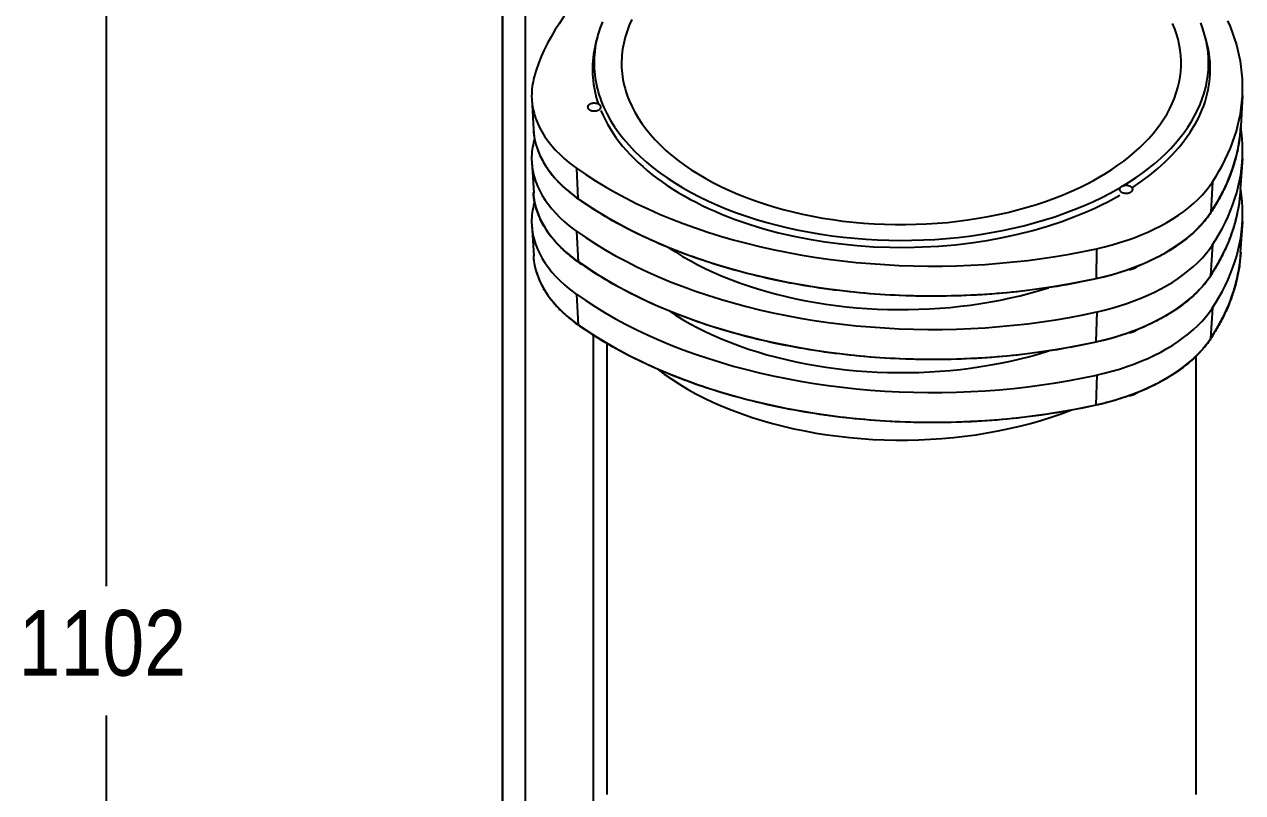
# Model space of a CAD drawing. Extents: x 0 to 170, y 4 to 247.
# Drawn here: x 96 to 169.7, y 92.5 to 139 of the extents above; entities that cross this region are included whole.
import ezdxf

# ---------------------------------------------------------------- set-up
doc = ezdxf.new("R2010")
doc.units = 0
doc.layers.add('LIVELLO_1', color=160, linetype='Continuous')
doc.styles.add('STD', font='txt')

# ---------------------------------------------------------------- blocks, each defined once
blk = doc.blocks.new('AI9-BLK1')
at = {"layer": 'LIVELLO_1', "color": 7}
for p, q in [((16.069, 46.113), (16.069, -20.427)), ((40.011, 38.393), (40.011, -86.515)), ((40.049, 38.139), (40.049, -86.769)), ((41.405, 35.22), (41.405, -89.687)), ((41.81, 9.051), (41.909, 7.194)), ((84.807, 9.249), (84.708, 7.396)), ((41.809, 5.244), (41.936, 3.361)), ((84.807, 5.442), (84.68, 3.56)), ((44.524, 4.852), (44.601, 3.03)), ((77.316, 3.629), (77.423, 3.69)), ((82.998, 4.032), (82.906, 2.196)), ((84.807, 1.629), (84.68, -0.254)), ((41.809, 1.43), (41.936, -0.453)), ((44.521, 1.046), (44.627, -0.804)), ((83, 0.225), (82.879, -1.639)), ((75.988, -0.014), (75.952, -1.819)), ((44.521, -2.768), (44.627, -4.618)), ((83, -3.588), (82.879, -5.452)), ((75.993, -3.819), (75.93, -5.651)), ((45.535, -5.244), (45.535, -90.326)), ((46.349, -5.726), (46.349, -33.021)), ((81.991, -6.514), (81.991, -33.021)), ((75.993, -7.634), (75.93, -9.465)), ((16.069, -28.249), (16.069, -90.804))]:
    blk.add_line(p, q, dxfattribs=at)
for points in [[(47.784, 17.915), (47.338, 17.588), (46.905, 17.252), (46.488, 16.911), (46.085, 16.564), (45.7, 16.212), (45.33, 15.853), (44.977, 15.489), (44.64, 15.12), (44.32, 14.745), (44.017, 14.368), (43.732, 13.982), (43.462, 13.596), (43.212, 13.205), (42.978, 12.81), (42.761, 12.411), (42.566, 12.01), (42.385, 11.605), (42.224, 11.198), (42.082, 10.789), (41.958, 10.378)], [(46.087, 13.702), (46.009, 13.505), (45.939, 13.308), (45.872, 13.109), (45.815, 12.912), (45.763, 12.712), (45.716, 12.512), (45.677, 12.312), (45.647, 12.113), (45.619, 11.912), (45.6, 11.71), (45.588, 11.509), (45.582, 11.307), (45.582, 11.106), (45.589, 10.906), (45.602, 10.703), (45.622, 10.503), (45.649, 10.303), (45.682, 10.101), (45.72, 9.901), (45.766, 9.703), (45.819, 9.501), (45.878, 9.304), (45.943, 9.107), (46.016, 8.91), (46.093, 8.712), (46.178, 8.518), (46.268, 8.324), (46.365, 8.131), (46.579, 7.746), (46.816, 7.367), (47.079, 6.994), (47.365, 6.628), (47.677, 6.266), (48.009, 5.913), (48.367, 5.566), (48.744, 5.229), (49.144, 4.899), (49.566, 4.578), (50.007, 4.266), (50.469, 3.964), (50.95, 3.672), (51.45, 3.391), (51.968, 3.121), (52.503, 2.863), (53.053, 2.616), (53.621, 2.382), (54.202, 2.159), (54.798, 1.951), (55.408, 1.752), (56.029, 1.57), (56.664, 1.4), (57.306, 1.244), (57.958, 1.104), (58.62, 0.977), (59.291, 0.862), (59.967, 0.765), (60.65, 0.681), (61.337, 0.613), (62.029, 0.559), (62.723, 0.519), (63.42, 0.497), (64.118, 0.487), (64.815, 0.494), (65.512, 0.515), (66.207, 0.552), (66.9, 0.603), (67.587, 0.668), (68.27, 0.75), (68.948, 0.847), (69.618, 0.956), (70.282, 1.083), (70.937, 1.223), (71.583, 1.376), (72.215, 1.543), (72.839, 1.725), (73.45, 1.919), (74.049, 2.127), (74.633, 2.347), (75.201, 2.579), (75.756, 2.825), (76.293, 3.081), (76.813, 3.35), (77.316, 3.629)], [(47.875, 13.858), (47.714, 13.502), (47.643, 13.325), (47.577, 13.146), (47.516, 12.964), (47.463, 12.784), (47.415, 12.603), (47.373, 12.421), (47.336, 12.239), (47.306, 12.055), (47.283, 11.873), (47.264, 11.69), (47.251, 11.505), (47.245, 11.322), (47.245, 11.138), (47.249, 10.955), (47.261, 10.771), (47.279, 10.588), (47.301, 10.405), (47.33, 10.222), (47.367, 10.04), (47.408, 9.859), (47.455, 9.677), (47.508, 9.495), (47.567, 9.315), (47.631, 9.135), (47.703, 8.957), (47.861, 8.602), (48.043, 8.25), (48.248, 7.902), (48.474, 7.559), (48.724, 7.223), (48.994, 6.889), (49.286, 6.564), (49.598, 6.245), (49.932, 5.93), (50.287, 5.627), (50.66, 5.329), (51.053, 5.041), (51.464, 4.761), (51.894, 4.492), (52.34, 4.228), (52.803, 3.977), (53.281, 3.736), (53.777, 3.506), (54.286, 3.286), (54.808, 3.076), (55.345, 2.878), (55.895, 2.694), (56.456, 2.519), (57.025, 2.359), (57.608, 2.21), (58.199, 2.075), (58.797, 1.952), (59.404, 1.841), (60.017, 1.745), (60.637, 1.661), (61.262, 1.593), (61.89, 1.535), (62.521, 1.493), (63.156, 1.464), (63.791, 1.448), (64.427, 1.447), (65.062, 1.46), (65.697, 1.487), (66.329, 1.527), (66.958, 1.58), (67.584, 1.647), (68.204, 1.728), (68.819, 1.823), (69.426, 1.929), (70.027, 2.049), (70.621, 2.182), (71.203, 2.33), (71.777, 2.49), (72.339, 2.659), (72.891, 2.842), (73.43, 3.038), (73.956, 3.243), (74.467, 3.462), (74.964, 3.69), (75.446, 3.929), (75.798, 4.114), (76.139, 4.307), (76.532, 4.54), (76.911, 4.783), (77.276, 5.032), (77.624, 5.288), (77.96, 5.549), (78.278, 5.818), (78.582, 6.092), (78.869, 6.371), (79.142, 6.657), (79.397, 6.946), (79.634, 7.241), (79.856, 7.541), (80.06, 7.844), (80.244, 8.152), (80.412, 8.463), (80.561, 8.776), (80.694, 9.094), (80.807, 9.412), (80.902, 9.732), (80.979, 10.056), (81.036, 10.379), (81.074, 10.703), (81.095, 11.029), (81.097, 11.354), (81.079, 11.679), (81.043, 12.004), (80.987, 12.329), (80.914, 12.651), (80.822, 12.973), (80.71, 13.291), (80.582, 13.609)], [(82.998, 4.032), (83.21, 4.363), (83.409, 4.697), (83.595, 5.035), (83.77, 5.374), (83.93, 5.716), (84.076, 6.061), (84.211, 6.404), (84.332, 6.752), (84.439, 7.101), (84.535, 7.448), (84.615, 7.8), (84.682, 8.15), (84.737, 8.504), (84.778, 8.857), (84.805, 9.211), (84.819, 9.564), (84.819, 9.917), (84.805, 10.27), (84.78, 10.625), (84.738, 10.978), (84.685, 11.33), (84.616, 11.68), (84.537, 12.031), (84.442, 12.381), (84.335, 12.73), (84.214, 13.077), (84.081, 13.421), (83.934, 13.766)], [(77.557, 3.771), (77.977, 4.031), (78.382, 4.297), (78.772, 4.574), (79.145, 4.858), (79.502, 5.147), (79.842, 5.444), (80.165, 5.747), (80.47, 6.055), (80.758, 6.371), (81.027, 6.691), (81.278, 7.016), (81.509, 7.345), (81.721, 7.678), (81.916, 8.017), (82.09, 8.358), (82.244, 8.702), (82.379, 9.049), (82.492, 9.399), (82.587, 9.75), (82.661, 10.103), (82.715, 10.458), (82.748, 10.812), (82.762, 11.168), (82.753, 11.524), (82.725, 11.88), (82.677, 12.235), (82.609, 12.587), (82.519, 12.939), (82.409, 13.289), (82.281, 13.638)], [(45.775, 12.765), (45.716, 12.566), (45.664, 12.364), (45.618, 12.163), (45.578, 11.961), (45.545, 11.76), (45.519, 11.557), (45.5, 11.354), (45.485, 11.153), (45.48, 10.948), (45.48, 10.747), (45.487, 10.544), (45.5, 10.34), (45.52, 10.138), (45.546, 9.937), (45.58, 9.734), (45.619, 9.533), (45.665, 9.333), (45.718, 9.131), (45.777, 8.931), (45.843, 8.731)], [(78.13, 3.676), (78.678, 4.049), (79.196, 4.436), (79.444, 4.633), (79.684, 4.834), (79.917, 5.039), (80.14, 5.245), (80.357, 5.456), (80.565, 5.669), (80.764, 5.885), (80.954, 6.102), (81.135, 6.323), (81.31, 6.547), (81.474, 6.77), (81.63, 6.999), (81.776, 7.229), (81.914, 7.458), (82.044, 7.691), (82.161, 7.925), (82.272, 8.162), (82.373, 8.399), (82.465, 8.637), (82.548, 8.877), (82.62, 9.118), (82.683, 9.359), (82.737, 9.602), (82.782, 9.844), (82.815, 10.089), (82.841, 10.331), (82.856, 10.577), (82.863, 10.821), (82.859, 11.065), (82.846, 11.309), (82.823, 11.553), (82.79, 11.797), (82.748, 12.039), (82.697, 12.282), (82.636, 12.523), (82.566, 12.765)], [(41.958, 10.378), (41.919, 10.232), (41.887, 10.086), (41.861, 9.94), (41.838, 9.792), (41.821, 9.646), (41.81, 9.499), (41.806, 9.351), (41.805, 9.203), (41.81, 9.057), (41.82, 8.91), (41.835, 8.762), (41.856, 8.616), (41.884, 8.468), (41.914, 8.322), (41.953, 8.176), (41.994, 8.032), (42.043, 7.887), (42.095, 7.742), (42.154, 7.599), (42.285, 7.314), (42.439, 7.034), (42.612, 6.756), (42.805, 6.484), (43.018, 6.215), (43.249, 5.953), (43.501, 5.698), (43.771, 5.445), (44.059, 5.203), (44.287, 5.024), (44.524, 4.852)], [(45.997, 8.549), (45.995, 8.559), (45.994, 8.568), (45.994, 8.576), (45.991, 8.585), (45.988, 8.595), (45.985, 8.605), (45.981, 8.613), (45.977, 8.62), (45.971, 8.629), (45.959, 8.646), (45.945, 8.663), (45.929, 8.678), (45.911, 8.693), (45.89, 8.707), (45.868, 8.72), (45.843, 8.732), (45.817, 8.742), (45.79, 8.751), (45.732, 8.766), (45.673, 8.776), (45.61, 8.781), (45.548, 8.779), (45.485, 8.772), (45.426, 8.759), (45.398, 8.751), (45.371, 8.742), (45.346, 8.732), (45.321, 8.72), (45.3, 8.707), (45.28, 8.693), (45.26, 8.678), (45.243, 8.663), (45.23, 8.646), (45.219, 8.629), (45.212, 8.62), (45.208, 8.613), (45.204, 8.605), (45.201, 8.595), (45.198, 8.585), (45.195, 8.576), (45.194, 8.568), (45.192, 8.559), (45.192, 8.549), (45.192, 8.539), (45.194, 8.531), (45.195, 8.521), (45.198, 8.513), (45.201, 8.504), (45.204, 8.495), (45.208, 8.487), (45.212, 8.477), (45.219, 8.468), (45.23, 8.453), (45.243, 8.436), (45.26, 8.422), (45.28, 8.405), (45.3, 8.392), (45.321, 8.379), (45.346, 8.368), (45.371, 8.357), (45.398, 8.347), (45.455, 8.332), (45.516, 8.321), (45.578, 8.318), (45.643, 8.32), (45.704, 8.325), (45.763, 8.338), (45.79, 8.347), (45.817, 8.357), (45.843, 8.368), (45.868, 8.379), (45.89, 8.392), (45.911, 8.405), (45.929, 8.422), (45.945, 8.436), (45.959, 8.453), (45.971, 8.468), (45.977, 8.477), (45.981, 8.487), (45.985, 8.495), (45.988, 8.504), (45.991, 8.513), (45.994, 8.521), (45.994, 8.531), (45.995, 8.539), (45.997, 8.549)], [(45.988, 8.351), (46.109, 8.074), (46.244, 7.797), (46.391, 7.525), (46.549, 7.253), (46.72, 6.986), (46.905, 6.719), (47.1, 6.457), (47.308, 6.197), (47.528, 5.941), (47.759, 5.688), (48.004, 5.438), (48.256, 5.193), (48.523, 4.951), (48.799, 4.713), (49.085, 4.48), (49.385, 4.252), (49.693, 4.028), (50.011, 3.809), (50.341, 3.595), (50.678, 3.385), (51.026, 3.182), (51.384, 2.984), (51.75, 2.791), (52.125, 2.602), (52.507, 2.42), (52.899, 2.247), (53.298, 2.077), (54.121, 1.756), (54.97, 1.463), (55.846, 1.193), (56.745, 0.952), (57.664, 0.739), (58.603, 0.555), (59.557, 0.399), (60.523, 0.272), (61.501, 0.174), (62.486, 0.108), (63.476, 0.072), (64.466, 0.064), (65.457, 0.089), (66.444, 0.145), (67.424, 0.228), (68.396, 0.343), (69.355, 0.487), (70.301, 0.66), (71.228, 0.862), (72.136, 1.091), (73.02, 1.349), (73.882, 1.633), (74.714, 1.945), (75.121, 2.108), (75.518, 2.28), (75.909, 2.456), (76.289, 2.639), (76.662, 2.826), (77.027, 3.02), (77.383, 3.221)], [(41.909, 7.194), (41.928, 6.97), (41.958, 6.743), (42.002, 6.519), (42.058, 6.295), (42.129, 6.072), (42.211, 5.851), (42.304, 5.631), (42.412, 5.414), (42.531, 5.198), (42.661, 4.985), (42.804, 4.774), (42.959, 4.567), (43.126, 4.361), (43.303, 4.16), (43.492, 3.963), (43.693, 3.768), (43.903, 3.578), (44.125, 3.389), (44.358, 3.208), (44.601, 3.03), (45.159, 2.646), (45.737, 2.274), (46.334, 1.912), (46.953, 1.561), (47.589, 1.221), (48.243, 0.892), (48.914, 0.577), (49.602, 0.272), (50.308, -0.019), (51.028, -0.297), (51.763, -0.562), (52.511, -0.814), (53.274, -1.053), (54.048, -1.277), (54.836, -1.487), (55.632, -1.683), (56.441, -1.864), (57.257, -2.032), (58.083, -2.185), (58.917, -2.321), (59.758, -2.443), (60.605, -2.55), (61.457, -2.64), (62.315, -2.717), (63.175, -2.777), (64.037, -2.822), (64.904, -2.852), (65.77, -2.866), (66.637, -2.863), (67.504, -2.846), (68.368, -2.812), (69.232, -2.762), (70.09, -2.698), (70.948, -2.617), (71.798, -2.522), (72.643, -2.41), (73.481, -2.286), (74.313, -2.145), (75.137, -1.988), (75.952, -1.819), (76.421, -1.708), (76.884, -1.588), (77.334, -1.456), (77.775, -1.311), (78.206, -1.159), (78.625, -0.995), (79.032, -0.82), (79.427, -0.636), (79.806, -0.443), (80.172, -0.241), (80.523, -0.03), (80.857, 0.19), (81.175, 0.417), (81.477, 0.651), (81.762, 0.894), (82.029, 1.142), (82.276, 1.399), (82.505, 1.659), (82.715, 1.924), (82.906, 2.196), (83.219, 2.696), (83.366, 2.948), (83.505, 3.202), (83.636, 3.459), (83.761, 3.714), (83.877, 3.972), (83.986, 4.231), (84.088, 4.492), (84.182, 4.751), (84.269, 5.012), (84.349, 5.276), (84.421, 5.539), (84.484, 5.803), (84.541, 6.067), (84.59, 6.332), (84.63, 6.596), (84.665, 6.862), (84.689, 7.128), (84.708, 7.396)], [(82.972, 0.199), (83.193, 0.541), (83.401, 0.888), (83.594, 1.237), (83.774, 1.588), (83.94, 1.941), (84.092, 2.296), (84.228, 2.653), (84.354, 3.014), (84.462, 3.374), (84.557, 3.736), (84.637, 4.099), (84.702, 4.462), (84.755, 4.827), (84.791, 5.193), (84.813, 5.557), (84.82, 5.923), (84.814, 6.289), (84.791, 6.655), (84.756, 7.02), (84.705, 7.385)], [(41.958, 6.572), (41.919, 6.426), (41.887, 6.276), (41.86, 6.13), (41.838, 5.983), (41.82, 5.835), (41.809, 5.686), (41.803, 5.539), (41.803, 5.39), (41.809, 5.242), (41.819, 5.096), (41.835, 4.947), (41.856, 4.801), (41.882, 4.652), (41.914, 4.506), (41.953, 4.358), (41.996, 4.214), (42.043, 4.069), (42.096, 3.923), (42.156, 3.778), (42.29, 3.491), (42.444, 3.209), (42.618, 2.931), (42.814, 2.657), (43.029, 2.388), (43.263, 2.125), (43.517, 1.866), (43.79, 1.616), (44.079, 1.371), (44.31, 1.192), (44.548, 1.017)], [(44.524, 4.852), (45.083, 4.466), (45.663, 4.091), (46.264, 3.728), (46.885, 3.377), (47.523, 3.036), (48.177, 2.706), (48.854, 2.389), (49.544, 2.084), (50.251, 1.792), (50.974, 1.511), (51.711, 1.245), (52.462, 0.993), (53.227, 0.753), (54.006, 0.528), (54.795, 0.318), (55.595, 0.119), (56.406, -0.063), (57.225, -0.228), (58.055, -0.382), (58.892, -0.519), (59.735, -0.641), (60.586, -0.749), (61.442, -0.84), (62.3, -0.917), (63.164, -0.978), (64.031, -1.021), (64.899, -1.051), (65.77, -1.065), (66.64, -1.063), (67.508, -1.046), (68.378, -1.01), (69.243, -0.962), (70.105, -0.897), (70.963, -0.817), (71.817, -0.722), (72.666, -0.61), (73.508, -0.484), (74.343, -0.342), (75.17, -0.186), (75.988, -0.014)], [(75.988, -0.014), (76.461, 0.097), (76.926, 0.219), (77.38, 0.352), (77.826, 0.497), (78.261, 0.651), (78.683, 0.816), (79.093, 0.992), (79.49, 1.178), (79.873, 1.372), (80.242, 1.575), (80.595, 1.789), (80.932, 2.01), (81.255, 2.239), (81.558, 2.476), (81.845, 2.72), (82.114, 2.969), (82.364, 3.227), (82.594, 3.49), (82.806, 3.76), (82.998, 4.032)], [(78.172, 3.574), (78.17, 3.584), (78.17, 3.592), (78.169, 3.601), (78.166, 3.611), (78.165, 3.619), (78.16, 3.628), (78.156, 3.636), (78.152, 3.646), (78.147, 3.655), (78.134, 3.67), (78.12, 3.686), (78.104, 3.703), (78.086, 3.717), (78.065, 3.731), (78.043, 3.742), (78.019, 3.755), (77.993, 3.768), (77.965, 3.777), (77.909, 3.791), (77.848, 3.801), (77.786, 3.805), (77.723, 3.803), (77.66, 3.797), (77.601, 3.784), (77.574, 3.777), (77.546, 3.768), (77.521, 3.755), (77.496, 3.742), (77.474, 3.731), (77.455, 3.717), (77.435, 3.703), (77.419, 3.686), (77.405, 3.67), (77.394, 3.655), (77.387, 3.646), (77.383, 3.636), (77.379, 3.628), (77.376, 3.619), (77.373, 3.611), (77.37, 3.601), (77.369, 3.592), (77.369, 3.584), (77.369, 3.572), (77.369, 3.564), (77.369, 3.555), (77.37, 3.547), (77.373, 3.537), (77.376, 3.528), (77.379, 3.521), (77.383, 3.51), (77.387, 3.501), (77.394, 3.493), (77.405, 3.477), (77.419, 3.462), (77.435, 3.445), (77.455, 3.43), (77.474, 3.416), (77.496, 3.405), (77.521, 3.391), (77.546, 3.381), (77.574, 3.371), (77.63, 3.357), (77.691, 3.347), (77.753, 3.343), (77.818, 3.344), (77.88, 3.351), (77.938, 3.364), (77.965, 3.371), (77.993, 3.381), (78.019, 3.391), (78.043, 3.405), (78.065, 3.416), (78.086, 3.43), (78.104, 3.445), (78.12, 3.462), (78.134, 3.477), (78.147, 3.493), (78.152, 3.501), (78.156, 3.51), (78.16, 3.521), (78.165, 3.528), (78.166, 3.537), (78.169, 3.547), (78.17, 3.555), (78.17, 3.564), (78.172, 3.574)], [(41.907, 3.388), (41.926, 3.162), (41.958, 2.934), (42.002, 2.708), (42.06, 2.483), (42.129, 2.26), (42.212, 2.036), (42.306, 1.815), (42.414, 1.596), (42.535, 1.379), (42.667, 1.165), (42.813, 0.952), (42.968, 0.744), (43.137, 0.536), (43.317, 0.335), (43.507, 0.135), (43.71, -0.063), (43.923, -0.254), (44.146, -0.441), (44.381, -0.624), (44.627, -0.804)], [(82.879, -1.639), (83.197, -1.134), (83.347, -0.88), (83.486, -0.626), (83.62, -0.369), (83.746, -0.111), (83.864, 0.148), (83.976, 0.407), (84.079, 0.668), (84.175, 0.932), (84.264, 1.193), (84.343, 1.457), (84.416, 1.722), (84.482, 1.988), (84.539, 2.254), (84.587, 2.519), (84.63, 2.785), (84.663, 3.053), (84.689, 3.32), (84.708, 3.588)], [(82.972, -3.615), (83.193, -3.273), (83.401, -2.927), (83.594, -2.578), (83.774, -2.226), (83.94, -1.874), (84.092, -1.518), (84.23, -1.161), (84.354, -0.8), (84.462, -0.441), (84.557, -0.078), (84.637, 0.285), (84.702, 0.648), (84.755, 1.013), (84.791, 1.379), (84.813, 1.744), (84.82, 2.11), (84.814, 2.476), (84.791, 2.84), (84.756, 3.206), (84.705, 3.571)], [(41.958, 2.757), (41.919, 2.61), (41.887, 2.463), (41.86, 2.317), (41.838, 2.168), (41.82, 2.022), (41.809, 1.873), (41.805, 1.725), (41.803, 1.576), (41.809, 1.429), (41.819, 1.281), (41.835, 1.134), (41.856, 0.986), (41.882, 0.838), (41.914, 0.692), (41.953, 0.545), (41.996, 0.399), (42.043, 0.254), (42.096, 0.109), (42.156, -0.035), (42.29, -0.322), (42.444, -0.605), (42.618, -0.883), (42.814, -1.158), (43.029, -1.426), (43.263, -1.688), (43.517, -1.948), (43.79, -2.199), (44.079, -2.445), (44.31, -2.622), (44.548, -2.796)], [(44.521, 1.046), (45.08, 0.658), (45.661, 0.282), (46.261, -0.082), (46.881, -0.437), (47.521, -0.777), (48.176, -1.11), (48.852, -1.427), (49.543, -1.735), (50.249, -2.029), (50.973, -2.31), (51.711, -2.577), (52.462, -2.83), (53.227, -3.07), (54.006, -3.297), (54.795, -3.51), (55.595, -3.707), (56.406, -3.89), (57.227, -4.059), (58.055, -4.211), (58.892, -4.349), (59.736, -4.472), (60.587, -4.58), (61.443, -4.672), (62.303, -4.749), (63.166, -4.81), (64.033, -4.855), (64.902, -4.883), (65.773, -4.899), (66.642, -4.895), (67.511, -4.878), (68.38, -4.845), (69.246, -4.794), (70.109, -4.73), (70.967, -4.648), (71.822, -4.553), (72.671, -4.441), (73.512, -4.315), (74.348, -4.173), (75.175, -4.015), (75.993, -3.842)], [(50.081, 0.058), (50.501, -0.214), (50.936, -0.481), (51.387, -0.738), (51.853, -0.986), (52.333, -1.224), (52.828, -1.453), (53.334, -1.671), (53.852, -1.881), (54.384, -2.08), (54.927, -2.269), (55.481, -2.445), (56.043, -2.612), (56.617, -2.767), (57.198, -2.91), (57.788, -3.042), (58.383, -3.163), (58.988, -3.27), (59.597, -3.367), (60.211, -3.452), (60.831, -3.523), (61.455, -3.582), (62.081, -3.631), (62.71, -3.666), (63.34, -3.689), (63.972, -3.699), (64.603, -3.697), (65.235, -3.68), (65.866, -3.655), (66.493, -3.615), (67.118, -3.562), (67.741, -3.499), (68.358, -3.421), (68.971, -3.334), (69.579, -3.232), (70.18, -3.118), (70.774, -2.995), (71.361, -2.859), (71.939, -2.71), (72.509, -2.552), (73.068, -2.382)], [(75.965, -3.846), (76.44, -3.735), (76.906, -3.612), (77.363, -3.479), (77.81, -3.334), (78.246, -3.177), (78.67, -3.011), (79.081, -2.833), (79.479, -2.647), (79.864, -2.452), (80.235, -2.247), (80.588, -2.032), (80.926, -1.809), (81.251, -1.579), (81.554, -1.341), (81.842, -1.095), (82.112, -0.841), (82.362, -0.583), (82.594, -0.319), (82.807, -0.048), (83, 0.225)], [(41.907, -0.426), (41.926, -0.653), (41.958, -0.88), (42.002, -1.105), (42.06, -1.331), (42.129, -1.555), (42.212, -1.778), (42.306, -1.999), (42.414, -2.218), (42.535, -2.435), (42.667, -2.649), (42.813, -2.862), (42.968, -3.07), (43.137, -3.277), (43.317, -3.48), (43.507, -3.679), (43.71, -3.876), (43.923, -4.068), (44.146, -4.255), (44.381, -4.438), (44.627, -4.618)], [(82.879, -5.452), (83.197, -4.949), (83.347, -4.695), (83.486, -4.439), (83.62, -4.184), (83.746, -3.924), (83.864, -3.666), (83.976, -3.406), (84.079, -3.145), (84.175, -2.883), (84.264, -2.621), (84.343, -2.357), (84.416, -2.091), (84.482, -1.826), (84.539, -1.561), (84.587, -1.294), (84.63, -1.029), (84.663, -0.761), (84.689, -0.494), (84.708, -0.226)], [(44.599, -0.776), (45.156, -1.161), (45.734, -1.535), (46.332, -1.899), (46.95, -2.252), (47.586, -2.592), (48.241, -2.923), (48.913, -3.239), (49.601, -3.546), (50.306, -3.838), (51.026, -4.119), (51.762, -4.384), (52.511, -4.638), (53.274, -4.876), (54.048, -5.102), (54.836, -5.313), (55.632, -5.512), (56.441, -5.694), (57.259, -5.859), (58.084, -6.013), (58.918, -6.15), (59.759, -6.272), (60.606, -6.38), (61.459, -6.474), (62.316, -6.549), (63.178, -6.61), (64.041, -6.652), (64.905, -6.684), (65.773, -6.696), (66.641, -6.694), (67.507, -6.678), (68.371, -6.643), (69.236, -6.595), (70.094, -6.529), (70.952, -6.45), (71.802, -6.355), (72.647, -6.242), (73.486, -6.116), (74.319, -5.973), (75.143, -5.817), (75.958, -5.645)], [(75.93, -5.651), (76.401, -5.539), (76.863, -5.417), (77.316, -5.285), (77.76, -5.142), (78.192, -4.986), (78.612, -4.821), (79.02, -4.645), (79.415, -4.461), (79.798, -4.266), (80.164, -4.062), (80.516, -3.849), (80.851, -3.629), (81.17, -3.401), (81.474, -3.164), (81.759, -2.921), (82.026, -2.67), (82.275, -2.412), (82.505, -2.151), (82.716, -1.884), (82.907, -1.61)], [(44.521, -2.768), (45.08, -3.155), (45.661, -3.531), (46.261, -3.896), (46.881, -4.25), (47.521, -4.591), (48.176, -4.923), (48.852, -5.242), (49.543, -5.549), (50.249, -5.842), (50.973, -6.123), (51.711, -6.39), (52.462, -6.644), (53.227, -6.884), (54.006, -7.111), (54.795, -7.323), (55.595, -7.521), (56.406, -7.704), (57.227, -7.873), (58.055, -8.025), (58.892, -8.163), (59.736, -8.285), (60.587, -8.393), (61.443, -8.486), (62.303, -8.562), (63.166, -8.623), (64.033, -8.668), (64.902, -8.697), (65.773, -8.713), (66.642, -8.708), (67.511, -8.691), (68.38, -8.659), (69.246, -8.609), (70.109, -8.544), (70.967, -8.463), (71.822, -8.366), (72.671, -8.254), (73.512, -8.128), (74.348, -7.986), (75.175, -7.829), (75.993, -7.656)], [(75.965, -7.661), (76.44, -7.549), (76.906, -7.426), (77.363, -7.292), (77.81, -7.148), (78.246, -6.99), (78.67, -6.824), (79.081, -6.647), (79.479, -6.461), (79.864, -6.265), (80.235, -6.061), (80.588, -5.845), (80.926, -5.623), (81.251, -5.393), (81.554, -5.154), (81.842, -4.909), (82.112, -4.655), (82.362, -4.397), (82.594, -4.133), (82.807, -3.862), (83, -3.588)], [(50.081, -3.755), (50.501, -4.028), (50.936, -4.295), (51.387, -4.551), (51.853, -4.8), (52.333, -5.038), (52.828, -5.268), (53.334, -5.485), (53.852, -5.696), (54.384, -5.893), (54.927, -6.082), (55.481, -6.258), (56.043, -6.426), (56.617, -6.58), (57.198, -6.723), (57.788, -6.855), (58.383, -6.976), (58.988, -7.085), (59.597, -7.18), (60.211, -7.265), (60.831, -7.336), (61.455, -7.397), (62.081, -7.444), (62.71, -7.48), (63.34, -7.502), (63.972, -7.512), (64.603, -7.511), (65.235, -7.495), (65.866, -7.468), (66.493, -7.429), (67.119, -7.376), (67.741, -7.312), (68.358, -7.236), (68.971, -7.148), (69.579, -7.047), (70.18, -6.932), (70.774, -6.808), (71.361, -6.672), (71.939, -6.525), (72.509, -6.366), (73.068, -6.196)], [(44.599, -4.59), (45.156, -4.974), (45.734, -5.349), (46.332, -5.712), (46.95, -6.065), (47.586, -6.406), (48.241, -6.736), (48.913, -7.054), (49.601, -7.359), (50.306, -7.653), (51.026, -7.932), (51.762, -8.199), (52.511, -8.451), (53.274, -8.691), (54.048, -8.917), (54.836, -9.127), (55.632, -9.325), (56.441, -9.507), (57.259, -9.673), (58.084, -9.828), (58.918, -9.964), (59.759, -10.087), (60.606, -10.195), (61.459, -10.287), (62.316, -10.362), (63.178, -10.424), (64.041, -10.469), (64.905, -10.497), (65.773, -10.51), (66.641, -10.509), (67.507, -10.492), (68.371, -10.456), (69.236, -10.408), (70.094, -10.343), (70.952, -10.263), (71.802, -10.168), (72.647, -10.056), (73.486, -9.93), (74.319, -9.786), (75.143, -9.63), (75.958, -9.459)], [(75.93, -9.465), (76.401, -9.354), (76.863, -9.232), (77.316, -9.098), (77.76, -8.955), (78.192, -8.8), (78.612, -8.634), (79.02, -8.459), (79.415, -8.274), (79.798, -8.08), (80.164, -7.875), (80.516, -7.663), (80.851, -7.443), (81.17, -7.214), (81.474, -6.977), (81.759, -6.735), (82.026, -6.484), (82.275, -6.227), (82.505, -5.964), (82.716, -5.698), (82.907, -5.424)], [(49.4, -7.28), (49.828, -7.602), (50.277, -7.914), (50.746, -8.216), (51.234, -8.507), (51.743, -8.788), (52.267, -9.057), (52.81, -9.314), (53.37, -9.558), (53.944, -9.791), (54.535, -10.011), (55.138, -10.216), (55.754, -10.411), (56.383, -10.589), (57.024, -10.754), (57.674, -10.906), (58.334, -11.041), (59.002, -11.164), (59.678, -11.271), (60.361, -11.361), (61.05, -11.439), (61.741, -11.5), (62.438, -11.546), (63.137, -11.577), (63.838, -11.591), (64.538, -11.591), (65.238, -11.575), (65.935, -11.544), (66.631, -11.499), (67.324, -11.437), (68.013, -11.358), (68.694, -11.268), (69.369, -11.159), (70.038, -11.037), (70.697, -10.9), (71.348, -10.749), (71.987, -10.583), (72.617, -10.402), (73.232, -10.209), (73.835, -10.004), (74.423, -9.782)]]:
    blk.add_lwpolyline(points, dxfattribs=at)
for points, knots in [([(84.708, 7.396), (84.694, 7.139), (84.67, 6.885), (84.636, 6.631), (84.601, 6.377), (84.555, 6.123), (84.5, 5.871), (84.444, 5.617), (84.378, 5.365), (84.303, 5.117), (84.226, 4.864), (84.14, 4.614), (84.042, 4.368), (83.945, 4.117), (83.837, 3.869), (83.722, 3.626), (83.604, 3.378), (83.476, 3.135), (83.341, 2.896), (83.201, 2.65), (83.055, 2.412), (82.899, 2.176), (82.721, 1.907), (82.52, 1.653), (82.302, 1.413), (82.068, 1.158), (81.817, 0.919), (81.551, 0.698), (81.267, 0.461), (80.967, 0.241), (80.657, 0.04), (80.326, -0.175), (79.985, -0.372), (79.634, -0.552), (79.264, -0.741), (78.884, -0.912), (78.498, -1.065), (78.091, -1.229), (77.679, -1.371), (77.261, -1.498), (76.827, -1.63), (76.386, -1.744), (75.944, -1.842), (74.374, -2.186), (72.783, -2.442), (71.185, -2.615), (69.551, -2.792), (67.908, -2.881), (66.265, -2.887), (64.621, -2.894), (62.976, -2.816), (61.338, -2.652), (59.735, -2.49), (58.139, -2.247), (56.563, -1.913), (55.797, -1.752), (55.036, -1.568), (54.281, -1.362), (53.544, -1.162), (52.813, -0.941), (52.092, -0.697), (51.391, -0.458), (50.698, -0.201), (50.014, 0.081), (49.354, 0.352), (48.704, 0.645), (48.066, 0.961), (47.452, 1.264), (46.848, 1.59), (46.26, 1.938), (45.697, 2.273), (45.146, 2.627), (44.612, 3.005)], [0, 0, 0, 0, 1, 1, 1, 2, 2, 2, 3, 3, 3, 4, 4, 4, 5, 5, 5, 6, 6, 6, 7, 7, 7, 8, 8, 8, 9, 9, 9, 10, 10, 10, 11, 11, 11, 12, 12, 12, 13, 13, 13, 14, 14, 14, 15, 15, 15, 16, 16, 16, 17, 17, 17, 18, 18, 18, 19, 19, 19, 20, 20, 20, 21, 21, 21, 22, 22, 22, 23, 23, 23, 24, 24, 24, 24]), ([(41.909, 7.194), (41.921, 6.979), (41.951, 6.759), (41.996, 6.546), (42.044, 6.328), (42.108, 6.112), (42.187, 5.903), (42.27, 5.686), (42.369, 5.478), (42.481, 5.276), (42.599, 5.063), (42.731, 4.86), (42.875, 4.665), (43.026, 4.462), (43.19, 4.266), (43.364, 4.082), (43.547, 3.887), (43.742, 3.703), (43.945, 3.527), (44.16, 3.344), (44.381, 3.17), (44.612, 3.005)], [0, 0, 0, 0, 1, 1, 1, 2, 2, 2, 3, 3, 3, 4, 4, 4, 5, 5, 5, 6, 6, 6, 7, 7, 7, 7]), ([(44.637, -0.827), (44.405, -0.664), (44.179, -0.489), (43.964, -0.304), (43.759, -0.128), (43.562, 0.058), (43.378, 0.255), (43.202, 0.442), (43.036, 0.638), (42.883, 0.843), (42.738, 1.04), (42.604, 1.243), (42.485, 1.456), (42.374, 1.66), (42.273, 1.87), (42.189, 2.089), (42.109, 2.298), (42.044, 2.515), (41.996, 2.735), (41.95, 2.949), (41.919, 3.17), (41.907, 3.388)], [0, 0, 0, 0, 1, 1, 1, 2, 2, 2, 3, 3, 3, 4, 4, 4, 5, 5, 5, 6, 6, 6, 7, 7, 7, 7]), ([(82.873, -1.656), (83.03, -1.42), (83.18, -1.179), (83.32, -0.934), (83.459, -0.692), (83.588, -0.448), (83.707, -0.199), (83.825, 0.045), (83.934, 0.294), (84.034, 0.545), (84.131, 0.793), (84.218, 1.046), (84.297, 1.298), (84.374, 1.549), (84.44, 1.802), (84.497, 2.057), (84.553, 2.31), (84.599, 2.565), (84.634, 2.822), (84.669, 3.076), (84.694, 3.331), (84.708, 3.588)], [0, 0, 0, 0, 1, 1, 1, 2, 2, 2, 3, 3, 3, 4, 4, 4, 5, 5, 5, 6, 6, 6, 7, 7, 7, 7]), ([(41.907, -0.426), (41.919, -0.644), (41.95, -0.864), (41.996, -1.078), (42.044, -1.3), (42.109, -1.515), (42.189, -1.725), (42.273, -1.944), (42.374, -2.154), (42.485, -2.358), (42.604, -2.571), (42.738, -2.774), (42.883, -2.971), (43.036, -3.175), (43.202, -3.371), (43.378, -3.558), (43.562, -3.755), (43.759, -3.941), (43.964, -4.117), (44.179, -4.303), (44.405, -4.478), (44.637, -4.641)], [0, 0, 0, 0, 1, 1, 1, 2, 2, 2, 3, 3, 3, 4, 4, 4, 5, 5, 5, 6, 6, 6, 7, 7, 7, 7]), ([(84.708, -0.226), (84.694, -0.483), (84.669, -0.738), (84.634, -0.992), (84.599, -1.248), (84.553, -1.504), (84.497, -1.758), (84.44, -2.012), (84.374, -2.266), (84.297, -2.516), (84.218, -2.769), (84.131, -3.021), (84.034, -3.269), (83.934, -3.521), (83.825, -3.77), (83.707, -4.012), (83.588, -4.262), (83.459, -4.506), (83.32, -4.747), (83.18, -4.993), (83.03, -5.234), (82.873, -5.469)], [0, 0, 0, 0, 1, 1, 1, 2, 2, 2, 3, 3, 3, 4, 4, 4, 5, 5, 5, 6, 6, 6, 7, 7, 7, 7]), ([(75.949, -5.668), (74.38, -6.015), (72.789, -6.272), (71.19, -6.445), (69.554, -6.624), (67.911, -6.715), (66.268, -6.721), (64.623, -6.726), (62.977, -6.647), (61.34, -6.484), (59.736, -6.321), (58.14, -6.075), (56.564, -5.74), (55.797, -5.579), (55.036, -5.394), (54.281, -5.187), (53.544, -4.986), (52.813, -4.764), (52.092, -4.519), (51.389, -4.279), (50.697, -4.021), (50.012, -3.737), (49.353, -3.466), (48.702, -3.171), (48.065, -2.853), (47.45, -2.548), (46.847, -2.222), (46.257, -1.873), (45.695, -1.536), (45.144, -1.181), (44.609, -0.8)], [0, 0, 0, 0, 1, 1, 1, 2, 2, 2, 3, 3, 3, 4, 4, 4, 5, 5, 5, 6, 6, 6, 7, 7, 7, 8, 8, 8, 9, 9, 9, 10, 10, 10, 10]), ([(77.96, -1.278), (78.021, -1.27), (78.082, -1.253), (78.143, -1.234), (78.198, -1.217), (78.255, -1.195), (78.309, -1.168), (78.358, -1.141), (78.406, -1.112), (78.451, -1.075)], [0, 0, 0, 0, 1, 1, 1, 2, 2, 2, 3, 3, 3, 3]), ([(82.901, -1.627), (82.722, -1.9), (82.52, -2.157), (82.301, -2.396), (82.067, -2.654), (81.814, -2.894), (81.547, -3.118), (81.262, -3.357), (80.961, -3.577), (80.65, -3.78), (80.319, -3.997), (79.977, -4.194), (79.624, -4.376), (79.253, -4.566), (78.871, -4.737), (78.483, -4.893), (78.076, -5.056), (77.662, -5.2), (77.242, -5.329), (76.808, -5.461), (76.366, -5.576), (75.922, -5.674)], [0, 0, 0, 0, 1, 1, 1, 2, 2, 2, 3, 3, 3, 4, 4, 4, 5, 5, 5, 6, 6, 6, 7, 7, 7, 7]), ([(75.949, -9.482), (74.38, -9.829), (72.789, -10.086), (71.19, -10.26), (69.554, -10.438), (67.911, -10.528), (66.268, -10.534), (64.623, -10.54), (62.977, -10.461), (61.34, -10.297), (59.736, -10.134), (58.14, -9.889), (56.564, -9.554), (55.797, -9.392), (55.036, -9.208), (54.281, -9.001), (53.544, -8.799), (52.813, -8.578), (52.092, -8.332), (51.389, -8.094), (50.697, -7.834), (50.012, -7.552), (49.353, -7.28), (48.702, -6.985), (48.065, -6.668), (47.45, -6.363), (46.847, -6.035), (46.257, -5.686), (45.695, -5.35), (45.144, -4.994), (44.609, -4.614)], [0, 0, 0, 0, 1, 1, 1, 2, 2, 2, 3, 3, 3, 4, 4, 4, 5, 5, 5, 6, 6, 6, 7, 7, 7, 8, 8, 8, 9, 9, 9, 10, 10, 10, 10]), ([(77.96, -5.092), (78.021, -5.083), (78.082, -5.068), (78.143, -5.048), (78.198, -5.031), (78.255, -5.008), (78.309, -4.981), (78.358, -4.954), (78.406, -4.926), (78.451, -4.891)], [0, 0, 0, 0, 1, 1, 1, 2, 2, 2, 3, 3, 3, 3]), ([(82.901, -5.441), (82.722, -5.713), (82.52, -5.97), (82.301, -6.211), (82.067, -6.468), (81.814, -6.708), (81.547, -6.932), (81.262, -7.171), (80.961, -7.392), (80.65, -7.593), (80.319, -7.81), (79.977, -8.007), (79.624, -8.189), (79.253, -8.379), (78.871, -8.551), (78.484, -8.707), (78.076, -8.87), (77.662, -9.013), (77.242, -9.143), (76.808, -9.274), (76.366, -9.389), (75.922, -9.487)], [0, 0, 0, 0, 1, 1, 1, 2, 2, 2, 3, 3, 3, 4, 4, 4, 5, 5, 5, 6, 6, 6, 7, 7, 7, 7]), ([(77.96, -8.907), (78.021, -8.897), (78.082, -8.881), (78.143, -8.863), (78.198, -8.845), (78.255, -8.822), (78.309, -8.795), (78.358, -8.769), (78.406, -8.739), (78.451, -8.704)], [0, 0, 0, 0, 1, 1, 1, 2, 2, 2, 3, 3, 3, 3])]:
    blk.add_open_spline(points, degree=3, knots=knots, dxfattribs=at)
at = {"layer": 'LIVELLO_1', "color": 7, "insert": (10.766, -21.868), "char_height": 3.97573, "attachment_point": 1, "style": 'STD'}
blk.add_mtext('\\fArial Narrow|b0|i0;\\H3.9757;\\C7;1102', dxfattribs=at)

msp = doc.modelspace()

# ---------------------------------------------------------------- block references
at = {"layer": 'LIVELLO_1', "color": 7}
msp.add_blockref('AI9-BLK1', (84.912991, 125.41517), dxfattribs=at)

doc.saveas('drawing.dxf')
